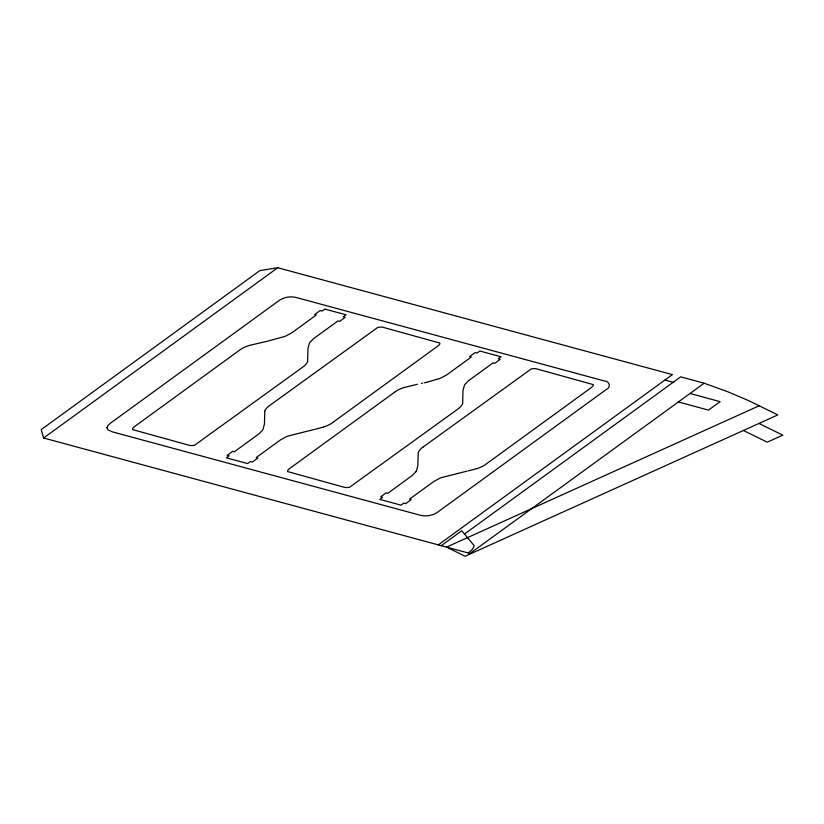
<?xml version="1.0" encoding="UTF-8"?>
<svg xmlns="http://www.w3.org/2000/svg" width="824" height="824" viewBox="0 0 824 824"><rect width="100%" height="100%" fill="white"/><g stroke="black" fill="none" stroke-linecap="round" stroke-linejoin="round"><path stroke-width="1.24" d="M264.782 411.238L264.442 424.061L262.99 429.386A25.523 11.866 -3.7 0 1 262.516 430.179L258.921 433.887L234.407 451.727L232.739 451.274L227.228 455.281L229.134 455.796L226.343 457.825L247.602 463.582L250.393 461.553L252.298 462.068L257.809 458.062L256.14 457.608L280.613 439.81L286.453 436.668A25.523 11.866 -3.7 0 1 287.834 436.112L314.48 429.397M307.609 361.396L307.939 348.573L309.391 343.248A25.523 11.866 -3.7 0 1 309.876 342.454L313.511 338.705L337.984 320.907L339.653 321.36L345.163 317.353L343.248 316.838L346.049 314.809L324.79 309.052L321.999 311.081L320.093 310.566L314.583 314.572L316.251 315.026L291.778 332.824L286.01 335.934A25.523 11.866 -3.7 0 1 284.558 336.522L267.079 341.301M462.645 403.389L462.985 390.566L464.437 385.241A25.523 11.866 -3.7 0 1 464.921 384.437L468.557 380.698L493.03 362.9L494.699 363.343L500.199 359.346L498.293 358.831L501.085 356.792L479.836 351.034L477.044 353.074L475.129 352.559L469.628 356.555L471.297 357.008L446.814 374.807L440.974 377.959A25.523 11.866 -3.7 0 1 439.604 378.515L427.862 381.955M415.893 471.771L412.288 475.469L387.816 493.277L386.147 492.824L380.647 496.821L382.552 497.346L379.761 499.375L401.01 505.133L403.801 503.093L405.717 503.618L411.217 499.612L409.549 499.159L434.032 481.36L439.872 478.208A25.523 11.866 -3.7 0 1 441.242 477.663L467.136 471.112M277.75 267.738L259.817 270.622L41.2 429.613L43.62 438.007L277.75 267.738L672.394 374.611L438.255 544.88M332.855 422.413L437.729 346.142L439.728 344.319L439.862 343.062L382.12 327.046L378 327.252L269.86 405.357A28.201 13.112 -3.7 0 0 264.71 411.238M394.583 392.214L289.708 468.485L287.679 470.349L287.576 471.555L345.318 487.581L349.428 487.365L457.577 409.271A28.201 13.112 -3.7 0 0 462.717 403.389M423.268 446.896L531.418 368.802L535.528 368.586L593.28 384.612L593.136 385.859L591.138 387.692L486.263 463.964A28.201 13.112 -3.7 0 1 476.839 468.681M441.221 545.684L461.759 530.749L474.222 545.704L472.379 549.443L468.31 553.017M464.499 534.034L680.665 376.846L704.149 383.212L727.922 391.822L748.47 400.546L777.825 414.915L465.138 556.262L446.526 547.126L759.203 405.769M704.149 383.212L470.02 553.481L43.62 438.007M323.389 427.11L315.468 429.18M476.797 468.65L468.392 470.834M427.265 382.099L426.348 382.315M425.73 382.46L424.123 382.83M422.454 383.212L421.424 383.438M266.389 341.445L249.002 345.524A28.201 13.112 -3.7 0 0 239.506 350.21L134.662 426.492L132.664 428.315L132.53 429.572L190.272 445.588L194.392 445.382L302.532 367.277A28.201 13.112 -3.7 0 0 307.682 361.406M417.449 384.283L404.048 387.517A28.201 13.112 -3.7 0 0 394.552 392.203M664.896 380.06L673.167 382.295M690.018 393.491L720.125 401.649L708.486 410.105L678.379 401.958M758.945 423.443L782.8 435.165L767.257 442.189L743.403 430.478M415.924 471.73A25.523 11.866 -3.7 0 0 416.408 470.937L417.861 465.601L418.201 452.778A28.201 13.112 -3.7 0 1 423.237 446.886M332.886 422.424A28.201 13.112 -3.7 0 1 323.42 427.131M106.935 427.728L108.212 430.015L112.435 431.869L419.468 515.021C425.833 516.916 433.022 515.711 438.317 511.663L605.846 389.824C611.47 387.558 609.791 380.915 603.951 380.853L297.124 297.752C290.759 295.857 283.569 297.062 278.285 301.121L110.581 423.072L107.934 425.503L106.935 427.728"/></g></svg>
